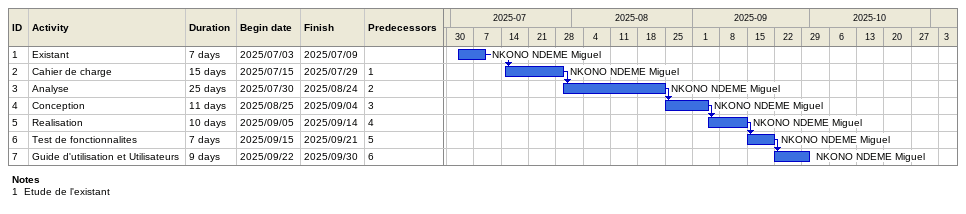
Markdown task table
| ID | Task | Duration | Start | Finish | Predecessors | Resources |
|---|---|---|---|---|---|---|
| 1 | Existant | 7d | 2025-07-03 | 2025-07-09 |  | NKONO NDEME Miguel |
| 2 | Cahier de charge | 15d | 2025-07-15 | 2025-07-29 | 1 | NKONO NDEME Miguel |
| 3 | Analyse | 25d | 2025-07-30 | 2025-08-24 | 2 | NKONO NDEME Miguel |
| 4 | Conception | 11d | 2025-08-25 | 2025-09-04 | 3 | NKONO NDEME Miguel |
| 5 | Realisation | 10d | 2025-09-05 | 2025-09-14 | 4 | NKONO NDEME Miguel |
| 6 | Test de fonctionnalites | 7d | 2025-09-15 | 2025-09-21 | 5 | NKONO NDEME Miguel |
| 7 | Guide d'utilisation et Utilisateurs | 9d | 2025-09-22 | 2025-09-30 | 6 | NKONO NDEME Miguel |

Notes
- 1: Etude de l'existant
